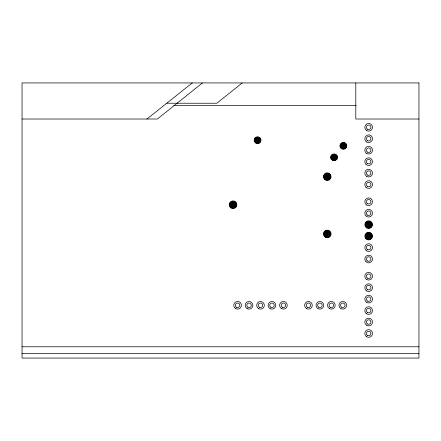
<?xml version="1.0" encoding="UTF-8"?>
<svg xmlns="http://www.w3.org/2000/svg" width="441" height="441" viewBox="0 0 441 441"><rect width="100%" height="100%" fill="white"/><g stroke="black" fill="none" stroke-linecap="round" stroke-linejoin="round"><path stroke-width="0.66" d="M229.744 204.712C229.579 200.368 236.674 200.368 236.514 204.712C236.674 209.062 229.579 209.062 229.744 204.712L236.514 204.712M254.192 140.216C254.027 135.872 261.122 135.872 260.956 140.216C261.122 144.565 254.027 144.565 254.192 140.216L260.956 140.216M323.876 176.659C323.711 172.315 330.805 172.315 330.64 176.659C330.805 181.008 323.711 181.008 323.876 176.659L330.64 176.659M330.684 157.31C330.518 152.966 337.613 152.966 337.448 157.31C337.613 161.66 330.518 161.66 330.684 157.31L337.448 157.31M323.876 233.939C323.711 229.596 330.805 229.596 330.64 233.939C330.805 238.283 323.711 238.283 323.876 233.939L330.64 233.939M339.978 145.855C339.813 141.511 346.907 141.511 346.742 145.855C346.907 150.199 339.813 150.199 339.978 145.855L346.742 145.855M365.28 224.651C365.115 220.302 372.21 220.302 372.044 224.651C372.21 228.995 365.115 228.995 365.28 224.651L372.044 224.651M365.28 236.106C365.115 231.762 372.21 231.762 372.044 236.106C372.21 240.45 365.115 240.45 365.28 236.106L372.044 236.106M232.253 207.981L234.006 201.449M256.701 143.485L258.448 136.953M326.384 179.928L328.132 173.396M333.192 160.579L334.945 154.047M342.481 149.124L344.234 142.586M326.384 237.208L328.132 230.671M367.783 227.914L369.536 221.382M367.783 239.375L369.536 232.837M255.885 143.149L259.264 137.289M231.437 207.645L234.821 201.785M332.376 160.243L335.761 154.383M341.665 148.788L345.049 142.928M325.568 179.592L328.947 173.732M325.568 236.872L328.947 231.012M366.967 227.578L370.352 221.718M366.967 239.033L370.352 233.173M255.185 142.608L259.964 137.824M230.737 207.105L235.522 202.32M340.965 148.248L345.75 143.463M331.676 159.703L336.461 154.918M324.863 179.052L329.648 174.267M324.863 236.332L329.648 231.547M366.267 227.043L371.052 222.258M366.267 238.498L371.052 233.713M202.458 82.936L157.354 119.02L22.05 119.02M242.225 82.936L216.856 103.233L176.929 103.233M146.936 119.02L192.265 82.936M254.644 141.908L260.504 138.529M230.196 206.405L236.056 203.025M340.43 147.548L346.29 144.163M331.136 159.003L336.996 155.618M324.328 178.351L330.188 174.967M324.328 235.632L330.188 232.247M365.732 226.343L371.592 222.959M365.732 237.798L371.592 234.414M254.308 141.092L260.84 139.345M340.094 146.732L346.626 144.979M330.8 158.187L337.337 156.434M323.992 177.536L330.524 175.783M229.86 205.589L236.398 203.841M323.992 234.816L330.524 233.063M365.396 225.527L371.928 223.774M365.396 236.982L371.928 235.229M173.644 105.487L356.245 105.487M418.95 119.02L355.804 119.02L355.804 82.936M22.05 346.786L418.95 346.786M22.05 353.55L418.95 353.55M166.852 103.211L177.089 103.233M340.094 144.979L346.626 146.732M330.8 156.434L337.337 158.187M254.308 139.345L260.84 141.092M323.992 175.783L330.524 177.536M365.396 223.774L371.928 225.527M365.396 235.229L371.928 236.982M229.86 203.841L236.398 205.589M323.992 233.063L330.524 234.816M340.43 144.163L346.29 147.548M331.136 155.618L336.996 159.003M324.328 174.967L330.188 178.351M254.644 138.529L260.504 141.908M365.732 222.959L371.592 226.343M365.732 234.414L371.592 237.798M324.328 232.247L330.188 235.632M230.196 203.025L236.056 206.405M340.965 143.463L345.75 148.248M331.676 154.918L336.461 159.703M324.863 174.267L329.648 179.052M366.267 222.258L371.052 227.043M366.267 233.713L371.052 238.498M255.185 137.824L259.964 142.608M324.863 231.547L329.648 236.332M230.737 202.32L235.522 207.105M341.665 142.928L345.049 148.788M332.376 154.383L335.761 160.243M366.967 221.718L370.352 227.578M366.967 233.173L370.352 239.033M325.568 173.732L328.947 179.592M325.568 231.012L328.947 236.872M255.885 137.289L259.264 143.149M231.437 201.785L234.821 207.645M367.783 221.382L369.536 227.914M367.783 232.837L369.536 239.375M342.481 142.586L344.234 149.124M333.192 154.047L334.945 160.579M326.384 173.396L328.132 179.928M326.384 230.671L328.132 237.208M256.701 136.953L258.448 143.485M232.253 201.449L234.006 207.981M368.659 221.266L368.659 228.03M368.659 232.721L368.659 239.491M343.357 142.471L343.357 149.24M334.069 153.931L334.069 160.695M327.255 173.28L327.255 180.044M327.255 230.56L327.255 237.324M257.572 136.837L257.572 143.601M233.129 201.333L233.129 208.097M418.95 82.936L22.05 82.936L22.05 358.064L418.95 358.064L418.95 82.936M366.747 336.803A3.831 3.831 0 0 0 372.496 333.479A3.831 3.831 0 0 0 366.747 330.16A3.831 3.831 0 0 0 366.747 336.803M366.747 325.348A3.831 3.831 0 0 0 372.496 322.024A3.831 3.831 0 0 0 366.747 318.705A3.831 3.831 0 0 0 366.747 325.348M366.747 313.887A3.831 3.831 0 0 0 372.496 310.569A3.831 3.831 0 0 0 366.747 307.25A3.831 3.831 0 0 0 366.747 313.887M366.747 302.432A3.831 3.831 0 0 0 372.496 299.114A3.831 3.831 0 0 0 366.747 295.795A3.831 3.831 0 0 0 366.747 302.432M366.747 290.977A3.831 3.831 0 0 0 372.496 287.659A3.831 3.831 0 0 0 366.747 284.335A3.831 3.831 0 0 0 366.747 290.977M366.747 279.522A3.831 3.831 0 0 0 372.496 276.204A3.831 3.831 0 0 0 366.747 272.88A3.831 3.831 0 0 0 366.747 279.522M365.953 261.728A3.831 3.831 0 0 0 372.364 260.008A3.831 3.831 0 0 0 367.667 255.317A3.831 3.831 0 0 0 365.953 261.728M366.747 250.879A3.831 3.831 0 0 0 372.496 247.561A3.831 3.831 0 0 0 366.747 244.242A3.831 3.831 0 0 0 366.747 250.879M365.953 238.818A3.831 3.831 0 0 0 372.364 237.098A3.831 3.831 0 0 0 367.667 232.401A3.831 3.831 0 0 0 365.953 238.818M366.747 227.969A3.831 3.831 0 0 0 372.496 224.651A3.831 3.831 0 0 0 366.747 221.327A3.831 3.831 0 0 0 366.747 227.969M365.953 215.903A3.831 3.831 0 0 0 372.364 214.188A3.831 3.831 0 0 0 367.667 209.492A3.831 3.831 0 0 0 365.953 215.903M366.747 205.059A3.831 3.831 0 0 0 372.496 201.735A3.831 3.831 0 0 0 366.747 198.417A3.831 3.831 0 0 0 366.747 205.059M365.953 187.265A3.831 3.831 0 0 0 372.364 185.545A3.831 3.831 0 0 0 367.667 180.849A3.831 3.831 0 0 0 365.953 187.265M366.747 176.417A3.831 3.831 0 0 0 372.496 173.098A3.831 3.831 0 0 0 366.747 169.779A3.831 3.831 0 0 0 366.747 176.417M365.953 164.35A3.831 3.831 0 0 0 372.364 162.635A3.831 3.831 0 0 0 367.667 157.939A3.831 3.831 0 0 0 365.953 164.35M366.747 153.507A3.831 3.831 0 0 0 372.496 150.188A3.831 3.831 0 0 0 366.747 146.864A3.831 3.831 0 0 0 366.747 153.507M366.747 142.052A3.831 3.831 0 0 0 372.496 138.728A3.831 3.831 0 0 0 366.747 135.409A3.831 3.831 0 0 0 366.747 142.052M366.747 130.591A3.831 3.831 0 0 0 372.496 127.273A3.831 3.831 0 0 0 366.747 123.954A3.831 3.831 0 0 0 366.747 130.591M340.899 308.612A3.831 3.831 0 0 0 346.654 305.293A3.831 3.831 0 0 0 340.899 301.975A3.831 3.831 0 0 0 340.899 308.612M329.444 308.612A3.831 3.831 0 0 0 335.193 305.293A3.831 3.831 0 0 0 329.444 301.975A3.831 3.831 0 0 0 329.444 308.612M317.989 308.612A3.831 3.831 0 0 0 323.738 305.293A3.831 3.831 0 0 0 317.989 301.975A3.831 3.831 0 0 0 317.989 308.612M306.534 308.612A3.831 3.831 0 0 0 312.283 305.293A3.831 3.831 0 0 0 306.534 301.975A3.831 3.831 0 0 0 306.534 308.612M281.501 308.612A3.831 3.831 0 0 0 287.251 305.293A3.831 3.831 0 0 0 281.501 301.975A3.831 3.831 0 0 0 281.501 308.612M270.046 308.612A3.831 3.831 0 0 0 275.796 305.293A3.831 3.831 0 0 0 270.046 301.975A3.831 3.831 0 0 0 270.046 308.612M258.591 308.612A3.831 3.831 0 0 0 264.341 305.293A3.831 3.831 0 0 0 258.591 301.975A3.831 3.831 0 0 0 258.591 308.612M247.131 308.612A3.831 3.831 0 0 0 252.886 305.293A3.831 3.831 0 0 0 247.131 301.975A3.831 3.831 0 0 0 247.131 308.612M235.676 308.612A3.831 3.831 0 0 0 241.425 305.293A3.831 3.831 0 0 0 235.676 301.975A3.831 3.831 0 0 0 235.676 308.612M325.342 237.258A3.831 3.831 0 0 0 331.092 233.939A3.831 3.831 0 0 0 325.342 230.621A3.831 3.831 0 0 0 325.342 237.258M324.548 179.371A3.831 3.831 0 0 0 330.959 177.651A3.831 3.831 0 0 0 326.263 172.96A3.831 3.831 0 0 0 324.548 179.371M231.123 208.036A3.831 3.831 0 0 0 236.872 204.712A3.831 3.831 0 0 0 231.123 201.394A3.831 3.831 0 0 0 231.123 208.036M367.535 335.436A2.255 2.255 0 0 0 370.914 333.479A2.255 2.255 0 0 0 367.535 331.527A2.255 2.255 0 0 0 367.535 335.436M367.535 323.981A2.255 2.255 0 0 0 370.914 322.024A2.255 2.255 0 0 0 367.535 320.072A2.255 2.255 0 0 0 367.535 323.981M367.535 312.52A2.255 2.255 0 0 0 370.914 310.569A2.255 2.255 0 0 0 367.535 308.617A2.255 2.255 0 0 0 367.535 312.52M367.535 301.065A2.255 2.255 0 0 0 370.914 299.114A2.255 2.255 0 0 0 367.535 297.162A2.255 2.255 0 0 0 367.535 301.065M367.535 289.61A2.255 2.255 0 0 0 370.914 287.659A2.255 2.255 0 0 0 367.535 285.702A2.255 2.255 0 0 0 367.535 289.61M367.535 278.155A2.255 2.255 0 0 0 370.914 276.204A2.255 2.255 0 0 0 367.535 274.247A2.255 2.255 0 0 0 367.535 278.155M367.535 260.973A2.255 2.255 0 0 0 370.914 259.016A2.255 2.255 0 0 0 367.535 257.064A2.255 2.255 0 0 0 367.535 260.973M367.535 249.512A2.255 2.255 0 0 0 370.914 247.561A2.255 2.255 0 0 0 367.535 245.609A2.255 2.255 0 0 0 367.535 249.512M367.535 215.147A2.255 2.255 0 0 0 370.914 213.196A2.255 2.255 0 0 0 367.535 211.239A2.255 2.255 0 0 0 367.535 215.147M367.066 203.334A2.255 2.255 0 0 0 370.837 202.32A2.255 2.255 0 0 0 368.075 199.558A2.255 2.255 0 0 0 367.066 203.334M367.535 186.504A2.255 2.255 0 0 0 370.914 184.553A2.255 2.255 0 0 0 367.535 182.602A2.255 2.255 0 0 0 367.535 186.504M367.535 175.049A2.255 2.255 0 0 0 370.914 173.098A2.255 2.255 0 0 0 367.535 171.147A2.255 2.255 0 0 0 367.535 175.049M367.535 163.594A2.255 2.255 0 0 0 370.914 161.643A2.255 2.255 0 0 0 367.535 159.686A2.255 2.255 0 0 0 367.535 163.594M367.535 152.139A2.255 2.255 0 0 0 370.914 150.188A2.255 2.255 0 0 0 367.535 148.231A2.255 2.255 0 0 0 367.535 152.139M367.535 140.685A2.255 2.255 0 0 0 370.914 138.728A2.255 2.255 0 0 0 367.535 136.776A2.255 2.255 0 0 0 367.535 140.685M367.535 129.224A2.255 2.255 0 0 0 370.914 127.273A2.255 2.255 0 0 0 367.535 125.321A2.255 2.255 0 0 0 367.535 129.224M341.692 307.245A2.255 2.255 0 0 0 345.071 305.293A2.255 2.255 0 0 0 341.692 303.342A2.255 2.255 0 0 0 341.692 307.245M330.232 307.245A2.255 2.255 0 0 0 333.617 305.293A2.255 2.255 0 0 0 330.232 303.342A2.255 2.255 0 0 0 330.232 307.245M318.777 307.245A2.255 2.255 0 0 0 322.162 305.293A2.255 2.255 0 0 0 318.777 303.342A2.255 2.255 0 0 0 318.777 307.245M307.322 307.245A2.255 2.255 0 0 0 310.707 305.293A2.255 2.255 0 0 0 307.322 303.342A2.255 2.255 0 0 0 307.322 307.245M282.29 307.245A2.255 2.255 0 0 0 285.674 305.293A2.255 2.255 0 0 0 282.29 303.342A2.255 2.255 0 0 0 282.29 307.245M270.835 307.245A2.255 2.255 0 0 0 274.219 305.293A2.255 2.255 0 0 0 270.835 303.342A2.255 2.255 0 0 0 270.835 307.245M259.38 307.245A2.255 2.255 0 0 0 262.759 305.293A2.255 2.255 0 0 0 259.38 303.342A2.255 2.255 0 0 0 259.38 307.245M247.925 307.245A2.255 2.255 0 0 0 251.304 305.293A2.255 2.255 0 0 0 247.925 303.342A2.255 2.255 0 0 0 247.925 307.245M236.464 307.245A2.255 2.255 0 0 0 239.849 305.293A2.255 2.255 0 0 0 236.464 303.342A2.255 2.255 0 0 0 236.464 307.245"/></g></svg>
